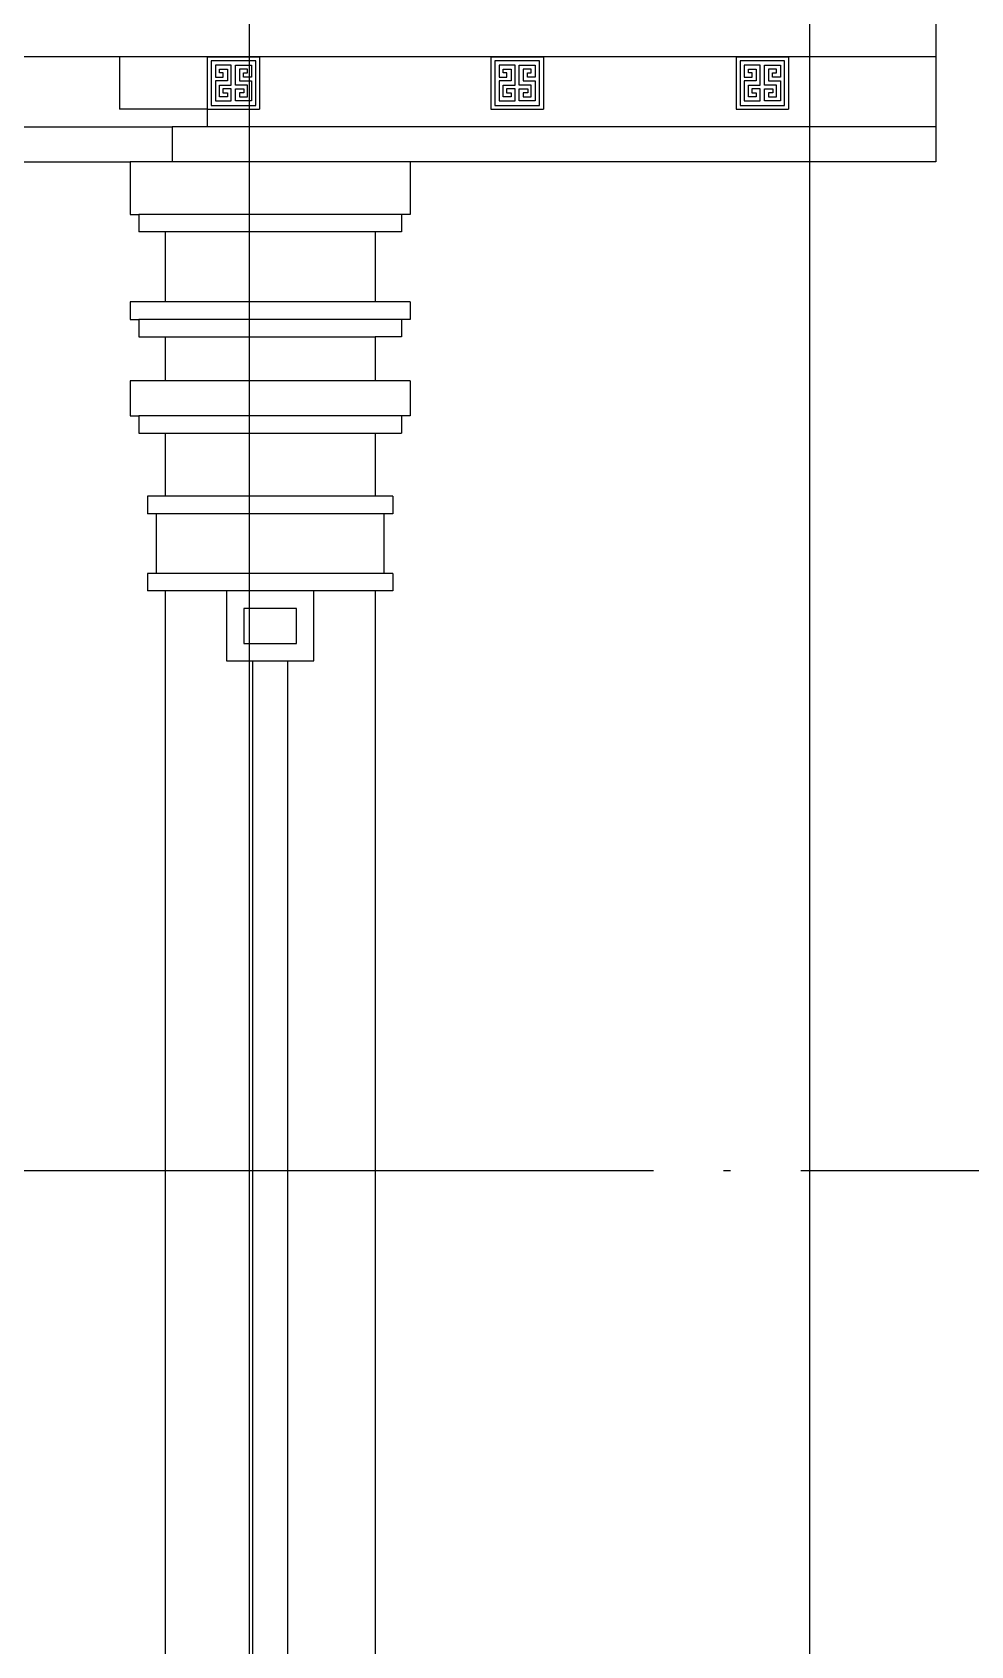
# Model space of a CAD drawing. Extents: x 44111 to 90315, y 4379 to 151689.
# Drawn here: x 63058 to 65737, y 13122 to 17729 of the extents above; entities that cross this region are included whole.
import ezdxf

# ---------------------------------------------------------------- set-up
doc = ezdxf.new("R2010")
doc.units = 0
doc.header["$LTSCALE"] = 1000
doc.header["$MEASUREMENT"] = 0
doc.linetypes.add('DOTE', pattern=[2.42, 2, -0.2, 0.02, -0.2])
for name, color, linetype in [('A-DOTE', 1, 'DOTE'), ('A-立面外墙材料填充', 8, 'Continuous'), ('A-立面看线', 50, 'Continuous'), ('DOTE', 1, 'Continuous'), ('J-LM-门窗框', 157, 'Continuous'), ('J-LM-门窗洞', 35, 'Continuous'), ('SURFACE', 6, 'Continuous')]:
    doc.layers.add(name, color=color, linetype=linetype)

# ---------------------------------------------------------------- blocks, each defined once
blk = doc.blocks.new('9IIIIIIIIII')
at = {"layer": 'A-立面外墙材料填充'}
for p, q in [((652280.1, -737782.1), (652152.6, -737782.1)), ((652814.1, -737769.6), (652814.1, -737770.8)), ((652814.1, -737770.8), (652964.1, -737770.8)), ((652952.8, -737782.1), (652825.3, -737782.1)), ((652210.5, -737794.7), (652165, -737794.7)), ((652176.5, -737805.9), (652199.2, -737805.9)), ((652222.5, -737794.7), (652268.1, -737794.7)), ((652256.6, -737805.9), (652233.9, -737805.9)), ((652883.2, -737794.7), (652837.6, -737794.7)), ((652849.2, -737805.9), (652871.9, -737805.9)), ((652895.2, -737794.7), (652940.8, -737794.7)), ((652929.3, -737805.9), (652906.5, -737805.9))]:
    blk.add_line(p, q, dxfattribs=at)
at = {"layer": 'J-LM-门窗框'}
for p, q in [((652536.7, -736300.8), (654821.4, -736300.8)), ((652536.7, -736315.8), (654821.4, -736315.8)), ((653716.4, -736315.8), (653716.4, -736900.8)), ((653726.4, -736315.8), (653726.4, -736900.8))]:
    blk.add_line(p, q, dxfattribs=at)
at = {"layer": 'J-LM-门窗洞'}
for p, q in [((652436.7, -735800.8), (652036.7, -735800.8)), ((652036.7, -736100.8), (652036.7, -735800.8)), ((652436.7, -736100.8), (652436.7, -735800.8)), ((652636.7, -736100.8), (651836.7, -736100.8)), ((651836.7, -736200.8), (651836.7, -736100.8)), ((652636.7, -736200.8), (652636.7, -736100.8)), ((651836.7, -736200.8), (652636.7, -736200.8)), ((651886.7, -736250.8), (651886.7, -736200.8)), ((652586.7, -736200.8), (652586.7, -736250.8)), ((651886.7, -736250.8), (652586.7, -736250.8)), ((651936.7, -736250.8), (651936.7, -737166)), ((652536.7, -736250.8), (652536.7, -737166)), ((652536.7, -736900.8), (654821.4, -736900.8)), ((652536.7, -737050.8), (654821.4, -737050.8)), ((651936.7, -737166), (651341.4, -737500.8)), ((651936.7, -737166), (652536.7, -737166)), ((651341.4, -737500.8), (653961.4, -737500.8)), ((651341.4, -737500.8), (651341.4, -737700.8)), ((651341.4, -737700.8), (651491.4, -737700.8)), ((651491.4, -737700.8), (651491.4, -737770.8)), ((651491.4, -737700.8), (653961.4, -737700.8)), ((651491.4, -737770.8), (652141.4, -737770.8))]:
    blk.add_line(p, q, dxfattribs=at)

msp = doc.modelspace()

# ---------------------------------------------------------------- linework, layer by layer
at = {"layer": 'A-DOTE'}
msp.add_line((57991.9, 14479.2), (79225.4, 14479.2), dxfattribs=at)
at = {"layer": 'A-立面外墙材料填充'}
for p, q in [((63557.3, 17660.5), (63557.3, 17659.2)), ((63557.3, 17659.2), (63557.3, 17509.2)), ((63557.3, 17659.2), (63557.3, 17509.2)), ((63557.3, 17659.2), (63707.3, 17659.2)), ((63568.6, 17648), (63568.6, 17520.5)), ((63568.6, 17648), (63568.6, 17520.5)), ((63696.1, 17648), (63568.6, 17648)), ((63696.1, 17520.5), (63696.1, 17648)), ((63696.1, 17520.5), (63696.1, 17648)), ((63707.3, 17659.2), (63707.3, 17509.2)), ((63707.3, 17659.2), (63707.3, 17509.2)), ((64367.3, 17660.5), (64367.3, 17659.2)), ((64367.3, 17659.2), (64367.3, 17509.2)), ((64367.3, 17659.2), (64367.3, 17509.2)), ((64367.3, 17659.2), (64517.3, 17659.2)), ((64378.6, 17648), (64378.6, 17520.5)), ((64378.6, 17648), (64378.6, 17520.5)), ((64506.1, 17648), (64378.6, 17648)), ((64506.1, 17520.5), (64506.1, 17648)), ((64506.1, 17520.5), (64506.1, 17648)), ((64517.3, 17659.2), (64517.3, 17509.2)), ((64517.3, 17659.2), (64517.3, 17509.2)), ((65067.3, 17660.5), (65067.3, 17659.2)), ((65067.3, 17659.2), (65067.3, 17509.2)), ((65067.3, 17659.2), (65067.3, 17509.2)), ((65067.3, 17659.2), (65217.3, 17659.2)), ((65078.6, 17648), (65078.6, 17520.5)), ((65078.6, 17648), (65078.6, 17520.5)), ((65206.1, 17648), (65078.6, 17648)), ((65206.1, 17520.5), (65206.1, 17648)), ((65206.1, 17520.5), (65206.1, 17648)), ((65217.3, 17659.2), (65217.3, 17509.2)), ((65217.3, 17659.2), (65217.3, 17509.2)), ((63626.5, 17635.4), (63580.9, 17635.4)), ((63580.9, 17635.4), (63580.9, 17601.4)), ((63580.9, 17601.4), (63603.2, 17601.4)), ((63592.4, 17613.3), (63592.4, 17624.1)), ((63592.4, 17624.1), (63615.2, 17624.1)), ((63603.2, 17613.3), (63592.4, 17613.3)), ((63603.2, 17601.4), (63603.2, 17613.3)), ((63615.2, 17624.1), (63615.2, 17590.1)), ((63615.2, 17624.1), (63615.2, 17590.1)), ((63626.5, 17578.6), (63626.5, 17635.4)), ((63626.5, 17578.6), (63626.5, 17635.4)), ((63638.5, 17578.6), (63638.5, 17635.4)), ((63638.5, 17635.4), (63684.1, 17635.4)), ((63638.5, 17578.6), (63638.5, 17635.4)), ((63649.8, 17624.1), (63649.8, 17590.1)), ((63649.8, 17624.1), (63649.8, 17590.1)), ((63672.5, 17624.1), (63649.8, 17624.1)), ((63661.7, 17613.3), (63672.5, 17613.3)), ((63661.7, 17601.4), (63661.7, 17613.3)), ((63684.1, 17601.4), (63661.7, 17601.4)), ((63672.5, 17613.3), (63672.5, 17624.1)), ((63684.1, 17635.4), (63684.1, 17601.4)), ((64436.5, 17635.4), (64390.9, 17635.4)), ((64390.9, 17635.4), (64390.9, 17601.4)), ((64390.9, 17601.4), (64413.2, 17601.4)), ((64402.4, 17613.3), (64402.4, 17624.1)), ((64402.4, 17624.1), (64425.2, 17624.1)), ((64413.2, 17613.3), (64402.4, 17613.3)), ((64413.2, 17601.4), (64413.2, 17613.3)), ((64425.2, 17624.1), (64425.2, 17590.1)), ((64425.2, 17624.1), (64425.2, 17590.1)), ((64436.5, 17578.6), (64436.5, 17635.4)), ((64436.5, 17578.6), (64436.5, 17635.4)), ((64448.5, 17578.6), (64448.5, 17635.4)), ((64448.5, 17635.4), (64494.1, 17635.4)), ((64448.5, 17578.6), (64448.5, 17635.4)), ((64459.8, 17624.1), (64459.8, 17590.1)), ((64459.8, 17624.1), (64459.8, 17590.1)), ((64482.5, 17624.1), (64459.8, 17624.1)), ((64471.7, 17613.3), (64482.5, 17613.3)), ((64471.7, 17601.4), (64471.7, 17613.3)), ((64494.1, 17601.4), (64471.7, 17601.4)), ((64482.5, 17613.3), (64482.5, 17624.1)), ((64494.1, 17635.4), (64494.1, 17601.4)), ((65136.5, 17635.4), (65090.9, 17635.4)), ((65090.9, 17635.4), (65090.9, 17601.4)), ((65090.9, 17601.4), (65113.2, 17601.4)), ((65102.4, 17613.3), (65102.4, 17624.1)), ((65102.4, 17624.1), (65125.2, 17624.1)), ((65113.2, 17613.3), (65102.4, 17613.3)), ((65113.2, 17601.4), (65113.2, 17613.3)), ((65125.2, 17624.1), (65125.2, 17590.1)), ((65125.2, 17624.1), (65125.2, 17590.1)), ((65136.5, 17578.6), (65136.5, 17635.4)), ((65136.5, 17578.6), (65136.5, 17635.4)), ((65148.5, 17578.6), (65148.5, 17635.4)), ((65148.5, 17635.4), (65194.1, 17635.4)), ((65148.5, 17578.6), (65148.5, 17635.4)), ((65159.8, 17624.1), (65159.8, 17590.1)), ((65159.8, 17624.1), (65159.8, 17590.1)), ((65182.5, 17624.1), (65159.8, 17624.1)), ((65171.7, 17613.3), (65182.5, 17613.3)), ((65171.7, 17601.4), (65171.7, 17613.3)), ((65194.1, 17601.4), (65171.7, 17601.4)), ((65182.5, 17613.3), (65182.5, 17624.1)), ((65194.1, 17635.4), (65194.1, 17601.4)), ((63580.9, 17590.1), (63580.9, 17533.2)), ((63615.2, 17590.1), (63580.9, 17590.1)), ((63580.9, 17590.1), (63580.9, 17533.2)), ((63615.2, 17590.1), (63580.9, 17590.1)), ((63592.4, 17544.6), (63592.4, 17578.6)), ((63592.4, 17578.6), (63626.5, 17578.6)), ((63592.4, 17544.6), (63592.4, 17578.6)), ((63592.4, 17578.6), (63626.5, 17578.6)), ((63602.5, 17567.3), (63602.5, 17556.1)), ((63626.5, 17567.3), (63602.5, 17567.3)), ((63602.5, 17567.3), (63602.5, 17556.1)), ((63626.5, 17567.3), (63602.5, 17567.3)), ((63602.5, 17556.1), (63615.2, 17556.1)), ((63602.5, 17556.1), (63615.2, 17556.1)), ((63615.2, 17556.1), (63615.2, 17544.6)), ((63615.2, 17556.1), (63615.2, 17544.6)), ((63626.5, 17533.2), (63626.5, 17567.3)), ((63626.5, 17533.2), (63626.5, 17567.3)), ((63672.5, 17578.6), (63638.5, 17578.6)), ((63672.5, 17578.6), (63638.5, 17578.6)), ((63638.5, 17567.3), (63662.5, 17567.3)), ((63638.5, 17533.2), (63638.5, 17567.3)), ((63638.5, 17567.3), (63662.5, 17567.3)), ((63638.5, 17533.2), (63638.5, 17567.3)), ((63649.8, 17590.1), (63684.1, 17590.1)), ((63649.8, 17590.1), (63684.1, 17590.1)), ((63649.8, 17556.1), (63649.8, 17544.6)), ((63662.5, 17556.1), (63649.8, 17556.1)), ((63649.8, 17556.1), (63649.8, 17544.6)), ((63662.5, 17556.1), (63649.8, 17556.1)), ((63662.5, 17567.3), (63662.5, 17556.1)), ((63662.5, 17567.3), (63662.5, 17556.1)), ((63672.5, 17544.6), (63672.5, 17578.6)), ((63672.5, 17544.6), (63672.5, 17578.6)), ((63684.1, 17590.1), (63684.1, 17533.2)), ((63684.1, 17590.1), (63684.1, 17533.2)), ((64390.9, 17590.1), (64390.9, 17533.2)), ((64425.2, 17590.1), (64390.9, 17590.1)), ((64390.9, 17590.1), (64390.9, 17533.2)), ((64425.2, 17590.1), (64390.9, 17590.1)), ((64402.4, 17544.6), (64402.4, 17578.6)), ((64402.4, 17578.6), (64436.5, 17578.6)), ((64402.4, 17544.6), (64402.4, 17578.6)), ((64402.4, 17578.6), (64436.5, 17578.6)), ((64412.5, 17567.3), (64412.5, 17556.1)), ((64436.5, 17567.3), (64412.5, 17567.3)), ((64412.5, 17567.3), (64412.5, 17556.1)), ((64436.5, 17567.3), (64412.5, 17567.3)), ((64412.5, 17556.1), (64425.2, 17556.1)), ((64412.5, 17556.1), (64425.2, 17556.1)), ((64425.2, 17556.1), (64425.2, 17544.6)), ((64425.2, 17556.1), (64425.2, 17544.6)), ((64436.5, 17533.2), (64436.5, 17567.3)), ((64436.5, 17533.2), (64436.5, 17567.3)), ((64482.5, 17578.6), (64448.5, 17578.6)), ((64482.5, 17578.6), (64448.5, 17578.6)), ((64448.5, 17567.3), (64472.5, 17567.3)), ((64448.5, 17533.2), (64448.5, 17567.3)), ((64448.5, 17567.3), (64472.5, 17567.3)), ((64448.5, 17533.2), (64448.5, 17567.3)), ((64459.8, 17590.1), (64494.1, 17590.1)), ((64459.8, 17590.1), (64494.1, 17590.1)), ((64459.8, 17556.1), (64459.8, 17544.6)), ((64472.5, 17556.1), (64459.8, 17556.1)), ((64459.8, 17556.1), (64459.8, 17544.6)), ((64472.5, 17556.1), (64459.8, 17556.1)), ((64472.5, 17567.3), (64472.5, 17556.1)), ((64472.5, 17567.3), (64472.5, 17556.1)), ((64482.5, 17544.6), (64482.5, 17578.6)), ((64482.5, 17544.6), (64482.5, 17578.6)), ((64494.1, 17590.1), (64494.1, 17533.2)), ((64494.1, 17590.1), (64494.1, 17533.2)), ((65090.9, 17590.1), (65090.9, 17533.2)), ((65125.2, 17590.1), (65090.9, 17590.1)), ((65090.9, 17590.1), (65090.9, 17533.2)), ((65125.2, 17590.1), (65090.9, 17590.1)), ((65102.4, 17544.6), (65102.4, 17578.6)), ((65102.4, 17578.6), (65136.5, 17578.6)), ((65102.4, 17544.6), (65102.4, 17578.6)), ((65102.4, 17578.6), (65136.5, 17578.6)), ((65112.5, 17567.3), (65112.5, 17556.1)), ((65136.5, 17567.3), (65112.5, 17567.3)), ((65112.5, 17567.3), (65112.5, 17556.1)), ((65136.5, 17567.3), (65112.5, 17567.3)), ((65112.5, 17556.1), (65125.2, 17556.1)), ((65112.5, 17556.1), (65125.2, 17556.1)), ((65125.2, 17556.1), (65125.2, 17544.6)), ((65125.2, 17556.1), (65125.2, 17544.6)), ((65136.5, 17533.2), (65136.5, 17567.3)), ((65136.5, 17533.2), (65136.5, 17567.3)), ((65182.5, 17578.6), (65148.5, 17578.6)), ((65182.5, 17578.6), (65148.5, 17578.6)), ((65148.5, 17567.3), (65172.5, 17567.3)), ((65148.5, 17533.2), (65148.5, 17567.3)), ((65148.5, 17567.3), (65172.5, 17567.3)), ((65148.5, 17533.2), (65148.5, 17567.3)), ((65159.8, 17590.1), (65194.1, 17590.1)), ((65159.8, 17590.1), (65194.1, 17590.1)), ((65159.8, 17556.1), (65159.8, 17544.6)), ((65172.5, 17556.1), (65159.8, 17556.1)), ((65159.8, 17556.1), (65159.8, 17544.6)), ((65172.5, 17556.1), (65159.8, 17556.1)), ((65172.5, 17567.3), (65172.5, 17556.1)), ((65172.5, 17567.3), (65172.5, 17556.1)), ((65182.5, 17544.6), (65182.5, 17578.6)), ((65182.5, 17544.6), (65182.5, 17578.6)), ((65194.1, 17590.1), (65194.1, 17533.2)), ((65194.1, 17590.1), (65194.1, 17533.2)), ((63557.3, 17509.2), (63707.3, 17509.2)), ((63557.3, 17509.2), (63707.3, 17509.2)), ((63568.6, 17520.5), (63696.1, 17520.5)), ((63568.6, 17520.5), (63696.1, 17520.5)), ((63580.9, 17533.2), (63626.5, 17533.2)), ((63580.9, 17533.2), (63626.5, 17533.2)), ((63615.2, 17544.6), (63592.4, 17544.6)), ((63615.2, 17544.6), (63592.4, 17544.6)), ((63684.1, 17533.2), (63638.5, 17533.2)), ((63684.1, 17533.2), (63638.5, 17533.2)), ((63649.8, 17544.6), (63672.5, 17544.6)), ((63649.8, 17544.6), (63672.5, 17544.6)), ((64367.3, 17509.2), (64517.3, 17509.2)), ((64367.3, 17509.2), (64517.3, 17509.2)), ((64378.6, 17520.5), (64506.1, 17520.5)), ((64378.6, 17520.5), (64506.1, 17520.5)), ((64390.9, 17533.2), (64436.5, 17533.2)), ((64390.9, 17533.2), (64436.5, 17533.2)), ((64425.2, 17544.6), (64402.4, 17544.6)), ((64425.2, 17544.6), (64402.4, 17544.6)), ((64494.1, 17533.2), (64448.5, 17533.2)), ((64494.1, 17533.2), (64448.5, 17533.2)), ((64459.8, 17544.6), (64482.5, 17544.6)), ((64459.8, 17544.6), (64482.5, 17544.6)), ((65067.3, 17509.2), (65217.3, 17509.2)), ((65067.3, 17509.2), (65217.3, 17509.2)), ((65078.6, 17520.5), (65206.1, 17520.5)), ((65078.6, 17520.5), (65206.1, 17520.5)), ((65090.9, 17533.2), (65136.5, 17533.2)), ((65090.9, 17533.2), (65136.5, 17533.2)), ((65125.2, 17544.6), (65102.4, 17544.6)), ((65125.2, 17544.6), (65102.4, 17544.6)), ((65194.1, 17533.2), (65148.5, 17533.2)), ((65194.1, 17533.2), (65148.5, 17533.2)), ((65159.8, 17544.6), (65182.5, 17544.6)), ((65159.8, 17544.6), (65182.5, 17544.6))]:
    msp.add_line(p, q, dxfattribs=at)
at = {"layer": 'A-立面看线'}
for p, q in [((65637.3, 20054.2), (65637.3, 17359.2)), ((65637.3, 17659.2), (62727.3, 17659.2)), ((63307.3, 17659.2), (63307.3, 17509.2)), ((64147.3, 17659.2), (63597.3, 17659.2)), ((63557.3, 17509.2), (63307.3, 17509.2)), ((63557.3, 17509.2), (63557.3, 17459.2)), ((65637.3, 17459.2), (63457.3, 17459.2)), ((63457.3, 17459.2), (63457.3, 17359.2)), ((63337.3, 17359.2), (63337.3, 17209.2)), ((65637.3, 17359.2), (63337.3, 17359.2)), ((63747.3, 17359.2), (63747.3, 17359.2)), ((65637.3, 17359.2), (63747.3, 17359.2)), ((64137.3, 17359.2), (64137.3, 17209.2)), ((63337.3, 17209.2), (63362.3, 17209.2)), ((63362.3, 17209.2), (63362.3, 17159.2)), ((64112.3, 17209.2), (63362.3, 17209.2)), ((64112.3, 17209.2), (64112.3, 17159.2)), ((64137.3, 17209.2), (64112.3, 17209.2)), ((64037.3, 17159.2), (63362.3, 17159.2)), ((63437.3, 17159.2), (63437.3, 16959.2)), ((64037.3, 17159.2), (64037.3, 16959.2)), ((64112.3, 17159.2), (64037.3, 17159.2)), ((63337.3, 16959.2), (63337.3, 16909.2)), ((64137.3, 16959.2), (63337.3, 16959.2)), ((64137.3, 16959.2), (64137.3, 16909.2)), ((63337.3, 16909.2), (63362.3, 16909.2)), ((63362.3, 16909.2), (63362.3, 16859.2)), ((64112.3, 16909.2), (63362.3, 16909.2)), ((64112.3, 16909.2), (64112.3, 16859.2)), ((64137.3, 16909.2), (64112.3, 16909.2)), ((63362.3, 16859.2), (64037.3, 16859.2)), ((63437.3, 16859.2), (63437.3, 16734.2)), ((64037.3, 16859.2), (64037.3, 16734.2)), ((64112.3, 16859.2), (64037.3, 16859.2)), ((63337.3, 16734.2), (63337.3, 16634.2)), ((64137.3, 16734.2), (63337.3, 16734.2)), ((64137.3, 16734.2), (64137.3, 16634.2)), ((63337.3, 16634.2), (63362.3, 16634.2)), ((63362.3, 16634.2), (63362.3, 16584.2)), ((64112.3, 16634.2), (63362.3, 16634.2)), ((64112.3, 16634.2), (64112.3, 16584.2)), ((64137.3, 16634.2), (64112.3, 16634.2)), ((63362.3, 16584.2), (64112.3, 16584.2)), ((63437.3, 16584.2), (63437.3, 16404.2)), ((64037.3, 16584.2), (64037.3, 16404.2)), ((63387.3, 16404.2), (63387.3, 16354.2)), ((64087.3, 16404.2), (63387.3, 16404.2)), ((64087.3, 16404.2), (64087.3, 16354.2)), ((64087.3, 16354.2), (63387.3, 16354.2)), ((63412.3, 16354.2), (63412.3, 16184.2)), ((64062.3, 16354.2), (64062.3, 16184.2)), ((64087.3, 16184.2), (63387.3, 16184.2)), ((63387.3, 16184.2), (63387.3, 16134.2)), ((64087.3, 16184.2), (64087.3, 16134.2)), ((64087.3, 16134.2), (63387.3, 16134.2)), ((63437.3, 16134.2), (63437.3, 10879.2)), ((63612.3, 16134.2), (63612.3, 15934.2)), ((63862.3, 15934.2), (63862.3, 16134.2)), ((64037.3, 16134.2), (64037.3, 10879.2)), ((63812.3, 16084.2), (63662.3, 16084.2)), ((63662.3, 16084.2), (63662.3, 15984.2)), ((63812.3, 15984.2), (63812.3, 16084.2)), ((63662.3, 15984.2), (63812.3, 15984.2)), ((63612.3, 15934.2), (63862.3, 15934.2)), ((63687.3, 15934.2), (63687.3, 10879.2)), ((63787.3, 15934.2), (63787.3, 10879.2))]:
    msp.add_line(p, q, dxfattribs=at)
at = {"layer": 'DOTE'}
for p, q in [((63677.3, 24865.3), (63677.3, 9443.8)), ((65277.3, 21579.2), (65277.3, 9443.8))]:
    msp.add_line(p, q, dxfattribs=at)
at = {"layer": 'J-LM-门窗洞'}
for p, q in [((60657.3, 17459.2), (63457.3, 17459.2)), ((60657.3, 17359.2), (63337.3, 17359.2))]:
    msp.add_line(p, q, dxfattribs=at)

# ---------------------------------------------------------------- block references
at = {"layer": 'SURFACE'}
msp.add_blockref('9IIIIIIIIII', (-591384.1, 755430.1), dxfattribs=at)

doc.saveas('drawing.dxf')
